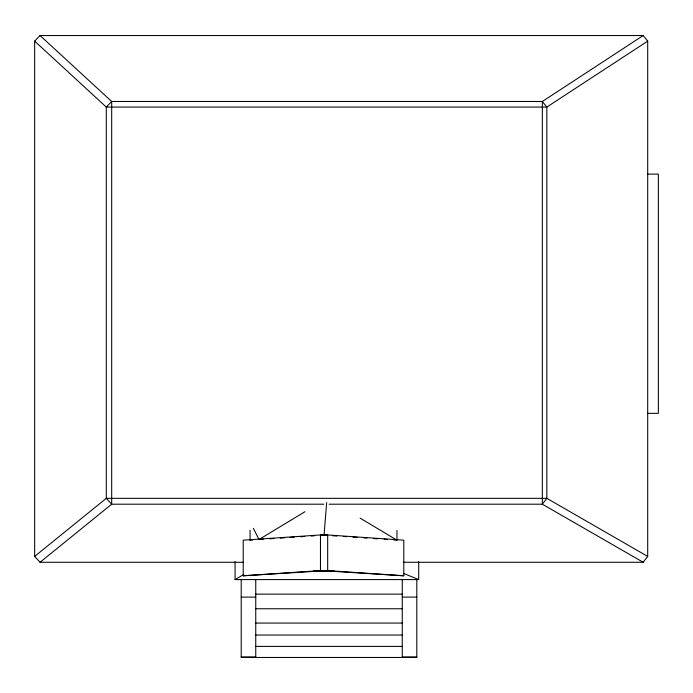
<?xml version="1.0" encoding="UTF-8"?>
<svg xmlns="http://www.w3.org/2000/svg" width="693" height="693" viewBox="0 0 693 693"><rect width="100%" height="100%" fill="white"/><g stroke="black" fill="none" stroke-linecap="round" stroke-linejoin="round"><path stroke-width="1.04" d="M320.859 535.368L324.055 535.152L326.68 502.546M403.231 562.274L643.199 562.274L647.695 556.41L647.695 41.13L643.199 35.534L40.047 35.534L34.65 41.13L34.65 556.41L40.047 562.274L243.26 562.274M34.65 556.41L106.289 498.336L546.838 498.336L647.695 556.41M40.047 562.274L111.686 504.201L323.77 504.201M643.199 35.534L542.342 101.481L111.686 101.481L40.047 35.534M647.695 41.13L546.838 107.068L106.289 107.068L34.65 41.13M304.955 511.703L259 539.544L253.361 528.317M235.074 561.676L235.074 579.591L243.893 574.376M250.069 540.15L253.049 539.951M260.066 539.475L263.262 539.258M269.664 538.825L273.934 538.539M280.327 538.106L284.598 537.82M289.925 537.456L294.196 537.17M300.597 536.737L304.859 536.451M311.261 536.018L314.457 535.802M243.217 575.788L320.469 570.564L327.676 570.564L403.802 575.788L403.802 540.176L327.676 534.953L320.469 534.953L243.217 540.168L243.217 575.788L327.676 570.564L327.676 534.953L320.469 534.953L320.469 570.564L403.802 575.788M314.405 570.815L333.705 570.781M314.405 570.781L333.705 570.815M647.531 174.108L658.35 174.108L658.35 413.34L647.531 413.34M329.175 504.201L542.342 504.201L643.199 562.274M313.79 570.72L333.359 570.72M313.79 570.928L333.229 570.928M235.074 579.591L418.702 579.591L418.702 561.676M255.752 594.135L402.261 594.135M241.207 597.106L255.752 597.106M402.261 597.106L416.805 597.106M255.752 608.757L402.261 608.757M255.752 623.068L402.261 623.068M255.752 635.039L402.261 635.039M255.752 646.404L402.261 646.404M241.207 656.921L255.752 656.921M402.261 656.921L416.805 656.921M324.055 535.152L327.278 535.368M332.631 535.741L336.919 536.035M343.356 536.477L346.569 536.694M353.006 537.136L357.293 537.43M363.721 537.872L366.944 538.089M373.371 538.53L377.659 538.825M384.095 539.267L387.309 539.492M393.737 539.934L396.959 540.15M403.924 573.544L418.702 579.591M360.143 518.147L396.032 539.604M416.805 579.591L416.805 657.466L241.207 657.466L241.207 579.591M402.261 579.591L402.261 657.466M396.959 530.414L396.959 540.168M255.752 579.591L255.752 657.466M250.069 530.318L250.069 540.168M546.838 498.336L542.342 504.201L542.342 101.481L546.838 107.068L546.838 498.336M111.686 101.481L106.289 107.068L106.289 498.336L111.686 504.201L111.686 101.481"/></g></svg>
